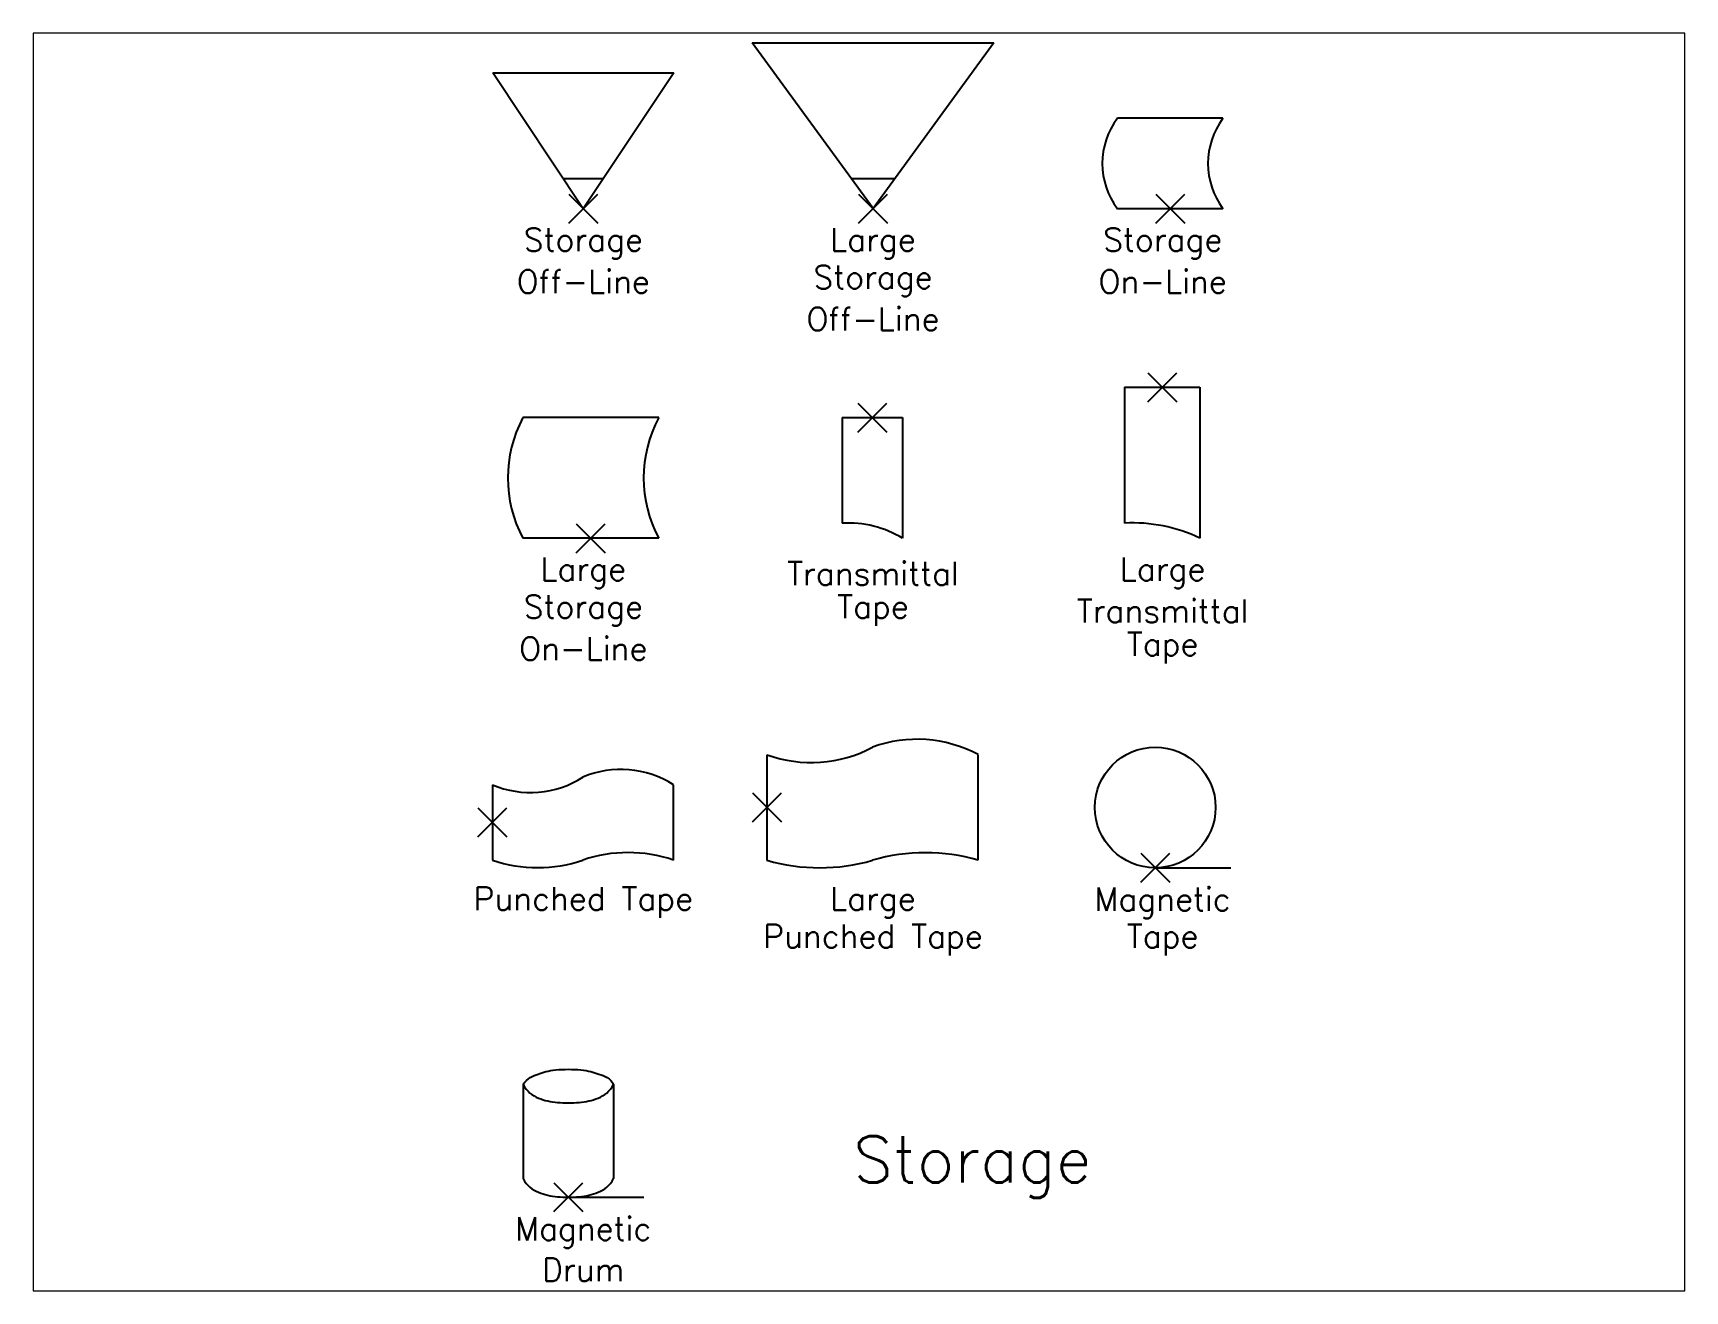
# Paper-space layout 'Layout1' of a CAD drawing. Header units: inches. Extents: x 1.05 to 9.45, y 0.8 to 7.2.
# The model-space entities are those that its viewports show. They can reach past a viewport. Long polylines and large blocks are cut down to what shows.
import ezdxf
from ezdxf.enums import TextEntityAlignment as Align

# ---------------------------------------------------------------- set-up
doc = ezdxf.new("R2010")
doc.units = ezdxf.units.IN
doc.header["$MEASUREMENT"] = 0
doc.layers.add('Block origin', color=7, linetype='Continuous')
doc.layers.add('Text', color=6, linetype='Continuous')
doc.styles.add('ATTR', font='romans.shx', dxfattribs={"width": 0.8, "height": 0.024005})
doc.styles.add('blk_label', font='romans.shx')

# ---------------------------------------------------------------- blocks, each defined once
blk = doc.blocks.new('Storage Off-Line')
for p, q in [((-0.6, 0.9), (0.6, 0.9)), ((0, 0), (-0.6, 0.9)), ((0.6, 0.9), (0, 0)), ((-0.132, 0.2), (0.135, 0.2))]:
    blk.add_line(p, q)
at = {"style": 'ATTR', "width": 0.8, "flags": 9}
blk.add_attdef('ESTCODE', (0, 0), '', height=0.00024, dxfattribs=at)
blk = doc.blocks.new('Large Storage Off-Line')
for p, q in [((-0.8, 1.1), (0.8, 1.1)), ((0, 0), (-0.8, 1.1)), ((0.8, 1.1), (0, 0)), ((-0.145, 0.2), (0.146, 0.2))]:
    blk.add_line(p, q)
at = {"style": 'ATTR', "width": 0.8, "flags": 9}
blk.add_attdef('ESTCODE', (0, 0), '', height=0.00032, dxfattribs=at)
blk = doc.blocks.new('Storage On-Line')
for p, q in [((0.35, 0.599997), (-0.35, 0.599997)), ((0.35, 0), (-0.35, 0))]:
    blk.add_line(p, q)
for centre in [(0.050001, 0.3), (0.75, 0.3)]:
    blk.add_arc(centre, 0.5, 143.1301, 216.8699)
at = {"style": 'ATTR', "width": 0.8, "flags": 9}
blk.add_attdef('ESTCODE', (0, 0), '', height=0.000163, dxfattribs=at)
blk = doc.blocks.new('Large Storage On-Line')
for p, q in [((0.45, 0.799996), (-0.45, 0.799996)), ((0.45, 0), (-0.45, 0))]:
    blk.add_line(p, q)
for centre, end in [((0.300001, 0.399996), 208.0725), ((1.199999, 0.399996), 208.0724)]:
    blk.add_arc(centre, 0.85, 151.9275, end)
at = {"style": 'ATTR', "width": 0.8, "flags": 9}
blk.add_attdef('ESTCODE', (0, 0), '', height=0.0002, dxfattribs=at)
blk = doc.blocks.new('Transmittal Tape')
for p, q in [((-0.2, 0), (0.2, 0)), ((-0.2, 0), (-0.2, -0.699999)), ((0.2, 0), (0.2, -0.799999))]:
    blk.add_line(p, q)
blk.add_arc((-0.1624, -1.399598), 0.700608, 58.85108, 93.07644)
at = {"style": 'ATTR', "width": 0.8, "flags": 9}
blk.add_attdef('ESTCODE', (0, 0), '', height=0.000218, dxfattribs=at)
blk = doc.blocks.new('Large Transmittal Tape')
for p, q in [((-0.25, 0), (0.25, 0)), ((-0.25, 0), (-0.25, -0.900001)), ((0.25, 0), (0.25, -1.000001))]:
    blk.add_line(p, q)
blk.add_arc((-0.202449, -1.962245), 1.063308, 64.81701, 92.56313)
at = {"style": 'ATTR', "width": 0.8, "flags": 9}
blk.add_attdef('ESTCODE', (0, 0), '', height=0.000268, dxfattribs=at)
blk = doc.blocks.new('Punched Tape')
for p, q in [((0, 0.25), (0, -0.25)), ((1.2, -0.25), (1.2, 0.25))]:
    blk.add_line(p, q)
for centre, radius, start, end in [((0.85278, -0.29166), 0.643402, 57.33909, 113.1336), ((0.25278, 0.84167), 0.643402, 246.8664, 302.6609), ((0.9, -1.124996), 0.925, 71.07536, 108.9246), ((0.3, 0.625), 0.925, 251.0753, 288.9247)]:
    blk.add_arc(centre, radius, start, end)
at = {"style": 'ATTR', "width": 0.8, "flags": 9}
blk.add_attdef('ESTCODE', (0, 0), '', height=0.000241, dxfattribs=at)
blk = doc.blocks.new('Large Punched Tape')
for p, q in [((0, 0.35), (0, -0.35)), ((1.4, -0.35), (1.4, 0.35))]:
    blk.add_line(p, q)
for centre, radius, start, end in [((0.994, -0.409), 0.861, 61.856, 109.9727), ((0.294, 1.159), 0.861, 250.0273, 298.144), ((1.05, -1.55), 1.25, 73.7398, 106.2602), ((0.35, 0.85), 1.25, 253.7398, 286.2602)]:
    blk.add_arc(centre, radius, start, end)
at = {"style": 'ATTR', "width": 0.8, "flags": 9}
blk.add_attdef('ESTCODE', (0, 0), '', height=0.000281, dxfattribs=at)
blk = doc.blocks.new('Magnetic Tape')
blk.add_line((0, 0), (0.5, 0))
blk.add_circle((0, 0.4), 0.4)
at = {"style": 'ATTR', "width": 0.8, "flags": 9}
blk.add_attdef('ESTCODE', (0, 0), '', height=0.00018, dxfattribs=at)
blk = doc.blocks.new('Magnetic Drum')
for p, q in [((-0.299999, 0.74896), (-0.299999, 0.123959)), ((0.3, 0.74896), (0.3, 0.123959)), ((0, -0.001041), (0.499999, -0.001041))]:
    blk.add_line(p, q)
for points in [[(-0.299999, 0.74896), (-0.288526, 0.76283), (-0.276653, 0.77462), (-0.264448, 0.7846), (-0.251979, 0.79302), (-0.239314, 0.80015), (-0.226523, 0.80626), (-0.213673, 0.81161), (-0.200833, 0.81646), (-0.188025, 0.82102), (-0.175091, 0.82533), (-0.161824, 0.82933), (-0.148021, 0.83302), (-0.133475, 0.83636), (-0.117981, 0.83931), (-0.101336, 0.84185), (-0.083333, 0.84396), (-0.063867, 0.8456), (-0.043229, 0.84677), (-0.021809, 0.84747), (0, 0.84771), (0.02181, 0.84747), (0.04323, 0.84677), (0.063868, 0.8456), (0.083334, 0.84396), (0.101342, 0.84185), (0.118021, 0.83931), (0.133607, 0.83636), (0.148334, 0.83302), (0.162435, 0.82933), (0.176146, 0.82533), (0.189701, 0.82102), (0.203334, 0.81646), (0.217195, 0.81161), (0.231094, 0.80626), (0.24476, 0.80015), (0.257917, 0.79302), (0.270293, 0.7846), (0.281615, 0.77462), (0.291608, 0.76283), (0.3, 0.74896)], [(-0.299999, 0.74896), (-0.290059, 0.73135), (-0.279069, 0.71589), (-0.267151, 0.70238), (-0.254427, 0.69063), (-0.241019, 0.68044), (-0.227051, 0.67161), (-0.212642, 0.66397), (-0.197916, 0.65729), (-0.182971, 0.65142), (-0.167806, 0.64629), (-0.152397, 0.64184), (-0.136719, 0.63802), (-0.120748, 0.63479), (-0.104459, 0.6321), (-0.087829, 0.62989), (-0.070833, 0.62813), (-0.053467, 0.62676), (-0.035807, 0.62578), (-0.017952, 0.6252), (0, 0.625), (0.017953, 0.6252), (0.035808, 0.62578), (0.053467, 0.62676), (0.070834, 0.62813), (0.08783, 0.62989), (0.10446, 0.6321), (0.120749, 0.63479), (0.136719, 0.63802), (0.152397, 0.64184), (0.167807, 0.64629), (0.182972, 0.65142), (0.197917, 0.65729), (0.212643, 0.66397), (0.227051, 0.67161), (0.24102, 0.68044), (0.254428, 0.69063), (0.267151, 0.70238), (0.279069, 0.71589), (0.29006, 0.73135), (0.3, 0.74896)], [(-0.299999, 0.123959), (-0.290059, 0.106348), (-0.279069, 0.090886), (-0.267151, 0.077377), (-0.254427, 0.065625), (-0.241019, 0.055436), (-0.227051, 0.046615), (-0.212642, 0.038965), (-0.197916, 0.032292), (-0.182971, 0.026424), (-0.167806, 0.021289), (-0.152397, 0.016838), (-0.136719, 0.013021), (-0.120748, 0.00979), (-0.104459, 0.007097), (-0.087829, 0.004891), (-0.070833, 0.003125), (-0.053467, 0.001758), (-0.035807, 0.000782), (-0.017952, 0.000196), (0, 0), (0.017953, 0.000196), (0.035808, 0.000782), (0.053467, 0.001758), (0.070834, 0.003125), (0.08783, 0.004891), (0.10446, 0.007097), (0.120749, 0.00979), (0.136719, 0.013021), (0.152397, 0.016838), (0.167807, 0.021289), (0.182972, 0.026424), (0.197917, 0.032292), (0.212643, 0.038965), (0.227051, 0.046615), (0.24102, 0.055436), (0.254428, 0.065625), (0.267151, 0.077377), (0.279069, 0.090886), (0.29006, 0.106348), (0.3, 0.123959)]]:
    blk.add_lwpolyline(points)
at = {"style": 'ATTR', "width": 0.8, "flags": 9}
blk.add_attdef('ESTCODE', (0, 0), '', height=0.000212, dxfattribs=at)

msp = doc.modelspace()

# ---------------------------------------------------------------- linework, layer by layer
at = {"layer": 'Block origin', "color": 1}
for p, q in [((-0.0965, -0.096), (0.0955, 0.096)), ((-0.0965, 0.096), (0.0955, -0.096)), ((1.824, -0.095), (2.016, 0.097)), ((1.824, 0.097), (2.016, -0.095)), ((3.7935, -0.096), (3.9855, 0.096)), ((3.7935, 0.096), (3.9855, -0.096)), ((3.741, -1.2802), (3.933, -1.0882)), ((3.741, -1.0882), (3.933, -1.2802)), ((1.82, -1.4812), (2.012, -1.2892)), ((1.82, -1.2892), (2.012, -1.4812)), ((-0.0465, -2.2812), (0.1455, -2.0892)), ((-0.0465, -2.0892), (0.1455, -2.2812)), ((1.121, -4.0664), (1.313, -3.8744)), ((1.121, -3.8744), (1.313, -4.0664)), ((-0.699, -4.1654), (-0.507, -3.9734)), ((-0.699, -3.9734), (-0.507, -4.1654)), ((3.6945, -4.4664), (3.8865, -4.2744)), ((3.6945, -4.2744), (3.8865, -4.4664)), ((-0.1955, -6.6506), (-0.0035, -6.4586)), ((-0.1955, -6.4586), (-0.0035, -6.6506))]:
    msp.add_line(p, q, dxfattribs=at)

# ---------------------------------------------------------------- block references
for name, p in [('Large Storage Off-Line', (1.92, 0.001)), ('Storage Off-Line', (-0.0005, 0)), ('Storage On-Line', (3.8895, 0)), ('Large Transmittal Tape', (3.837, -1.1842)), ('Large Storage On-Line', (0.0495, -2.1852)), ('Transmittal Tape', (1.916, -1.3852)), ('Large Punched Tape', (1.217, -3.9704)), ('Magnetic Tape', (3.7905, -4.3704)), ('Punched Tape', (-0.603, -4.0694)), ('Magnetic Drum', (-0.0995, -6.5546))]:
    msp.add_blockref(name, p)

# ---------------------------------------------------------------- texts
at = {"layer": 'Text', "style": 'blk_label'}
for s, p in [('Storage', (0, -0.2304)), ('Large', (1.92, -0.2304)), ('Storage', (3.84, -0.2304)), ('Off-Line', (0, -0.479232)), ('Storage', (1.92, -0.479232)), ('On-Line', (3.84, -0.479232)), ('Off-Line', (1.92, -0.728064)), ('Large', (0, -2.4156)), ('Transmittal', (1.92, -2.4156)), ('Large', (3.84, -2.4156)), ('Storage', (0, -2.664432)), ('Tape', (1.92, -2.664432)), ('Transmittal', (3.84, -2.664432)), ('On-Line', (0, -2.913264)), ('Tape', (3.84, -2.913264)), ('Punched Tape', (0, -4.6008)), ('Large', (1.92, -4.6008)), ('Magnetic', (3.84, -4.6008)), ('Punched Tape', (1.92, -4.849632)), ('Tape', (3.84, -4.849632)), ('Magnetic', (0, -6.786)), ('Drum', (0, -7.034832))]:
    msp.add_text(s, height=0.1536, dxfattribs=at).set_placement(p, align=Align.MIDDLE)
msp.add_text('Storage', height=0.3072, dxfattribs=at).set_placement((1.788381, -6.45738))

psp = doc.layouts.get("Layout1")

# ---------------------------------------------------------------- viewports
at = {"layer": '0'}
psp.add_viewport(center=(5.25, 4), size=(8.4, 6.4), view_center_point=(1.827051, -3.005838), view_height=8.34169482, dxfattribs=at)

doc.saveas('drawing.dxf')
